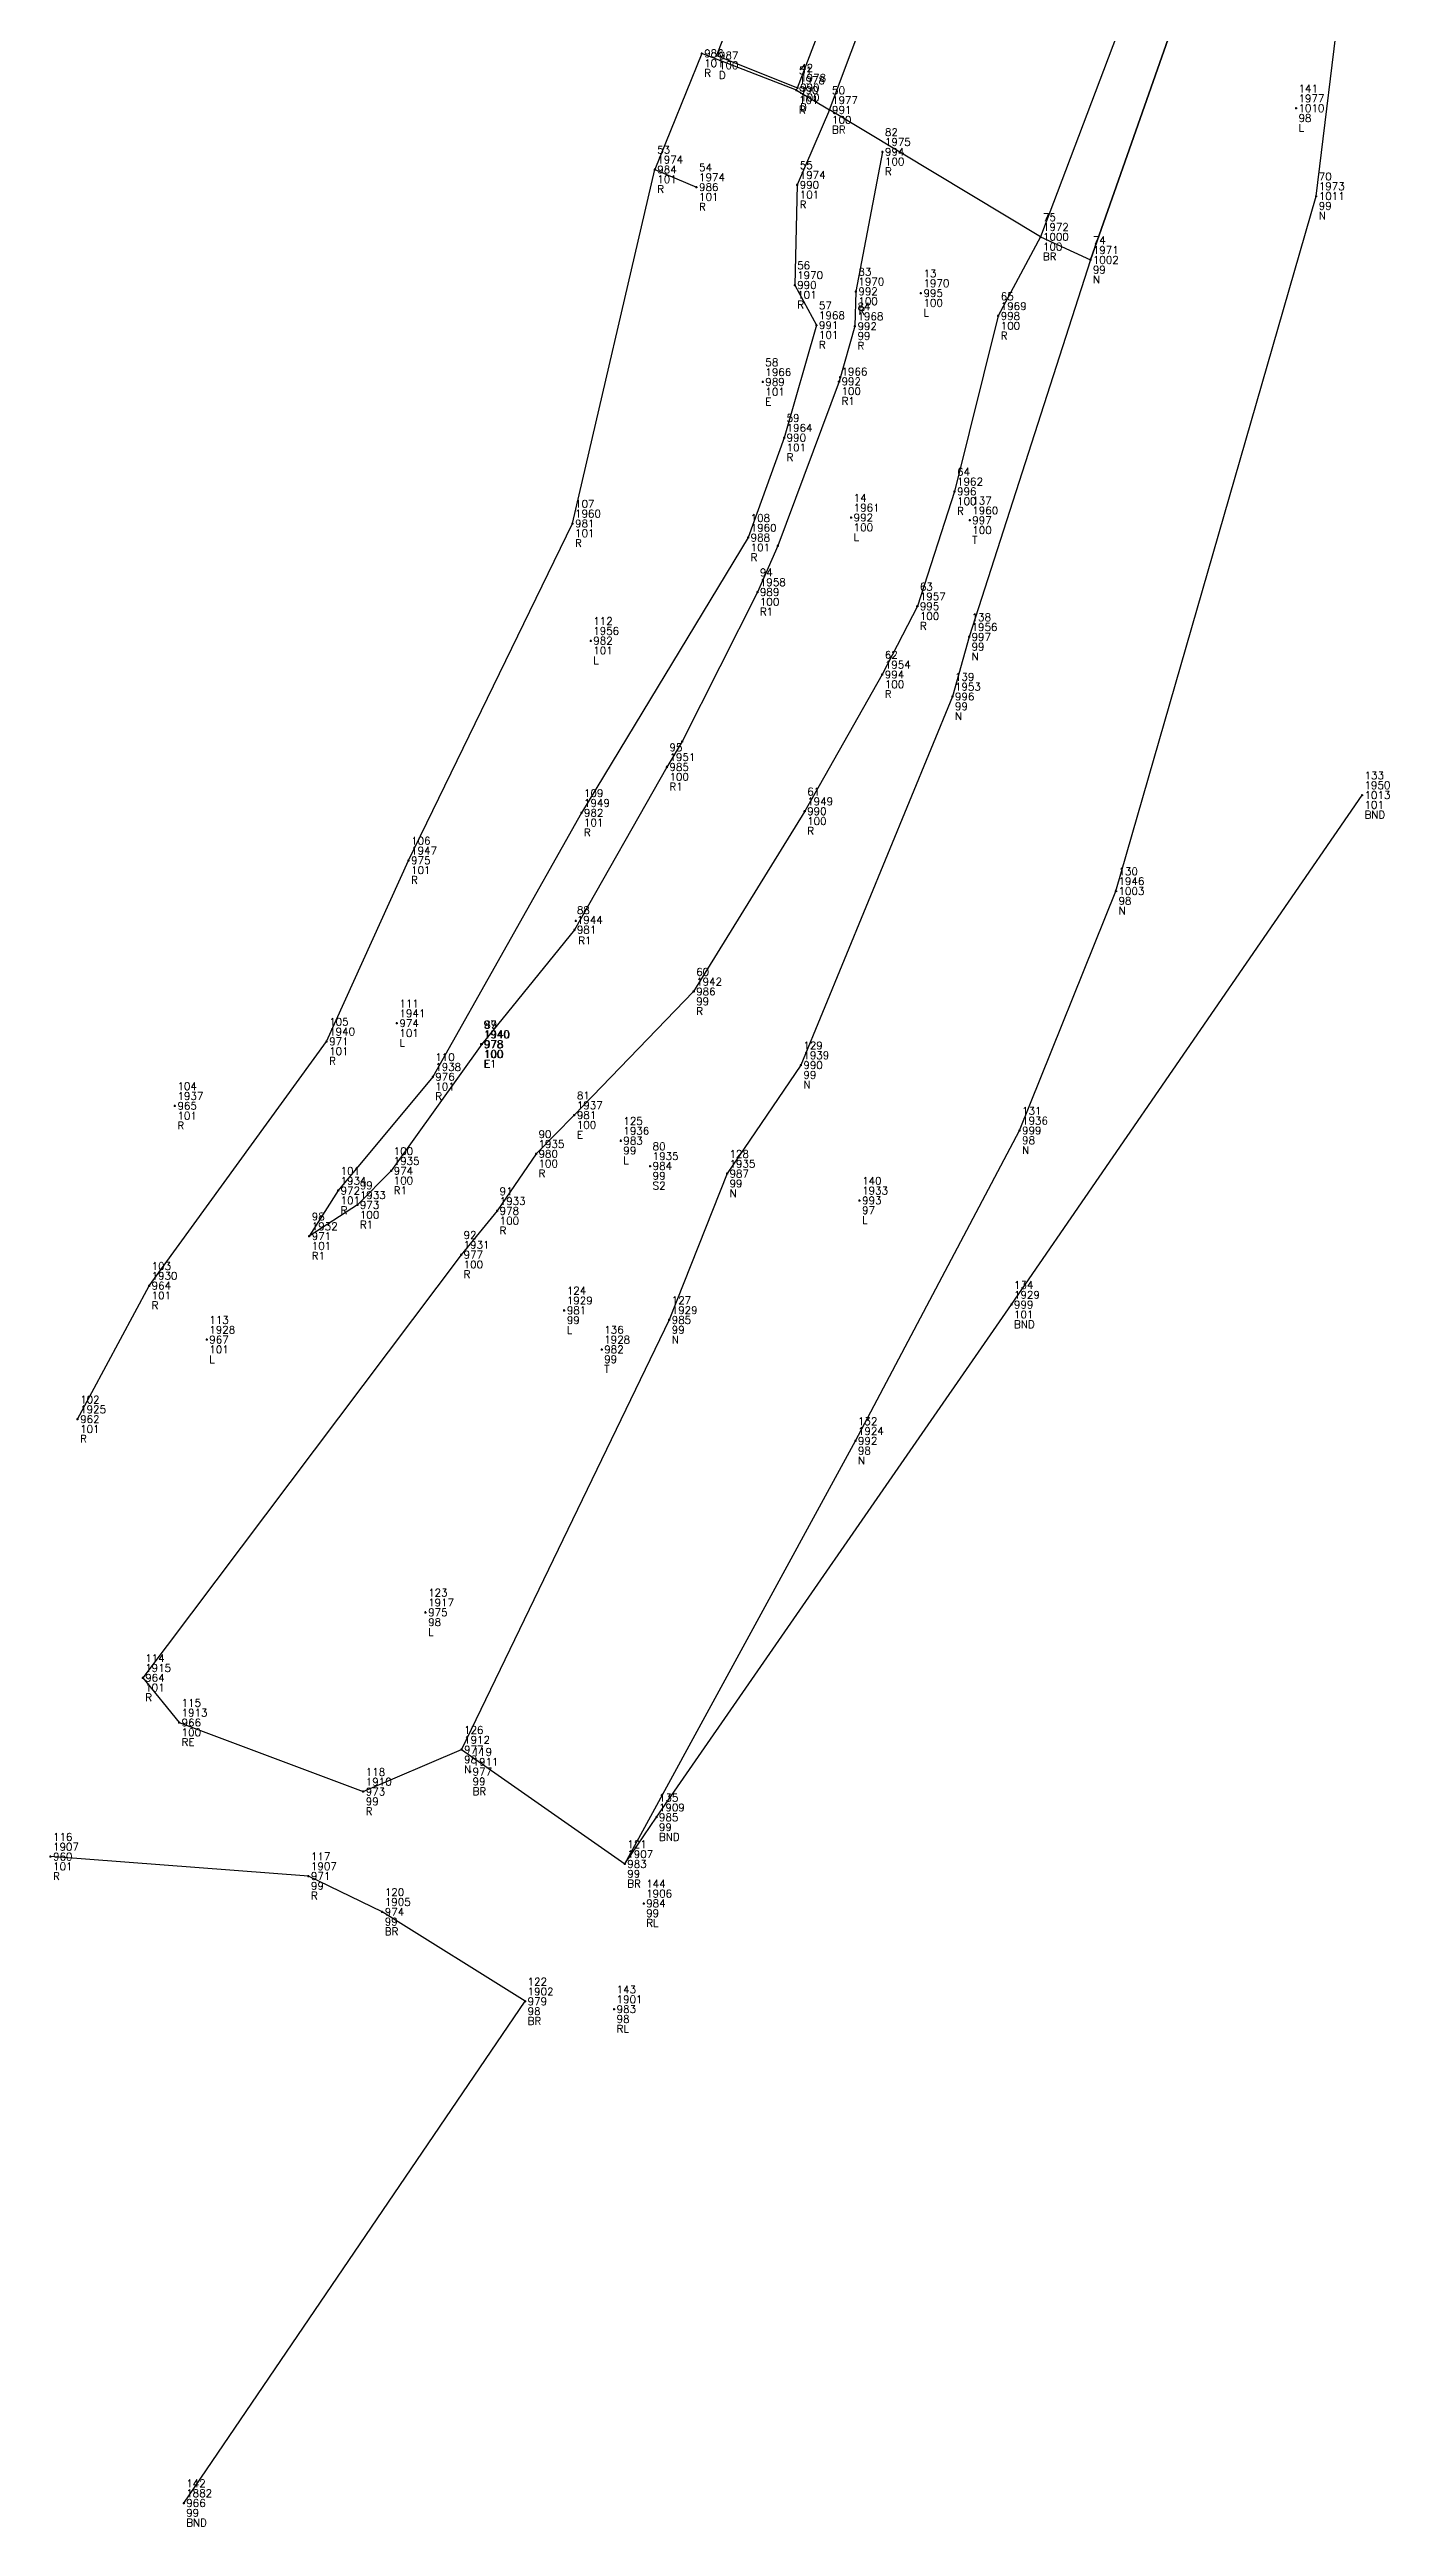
# Model space of a CAD drawing. Extents: x 960 to 1028, y 1881 to 2037.
# Drawn here: x 960.4 to 1013.7, y 1880.8 to 1979.2 of the extents above; entities that cross this region are included whole.
import ezdxf

# ---------------------------------------------------------------- set-up
doc = ezdxf.new("R2010")
doc.units = 0
doc.header["$MEASUREMENT"] = 0
doc.layers.get('0').update_dxf_attribs({"linetype": 'CONTINUOUS'})
for name, color, linetype in [('SPOTX', 2, 'CONTINUOUS'), ('STEXT', 5, 'CONTINUOUS'), ('STEXT1', 5, 'CONTINUOUS'), ('STEXT2', 5, 'CONTINUOUS'), ('STEXT3', 5, 'CONTINUOUS')]:
    doc.layers.add(name, color=color, linetype=linetype)
doc.styles.get("Standard").update_dxf_attribs({"font": 'txt.SHX', "bigfont": 'whgtxt.shx'})

# ---------------------------------------------------------------- blocks, each defined once
blk = doc.blocks.new('SPOTX')
for p, q in [((-0.5, 0), (0.5, 0)), ((0, -0.5), (0, 0.5))]:
    blk.add_line(p, q)

msp = doc.modelspace()

# ---------------------------------------------------------------- linework, layer by layer
at = {"color": 6}
for points in [[(999.074, 2000.996), (996.084, 2002.514), (986.931, 1978.956), (990.155, 1977.676), (999.074, 2000.996)], [(999.8, 1971.749), (1001.783, 1970.834), (1005.568, 1981.585), (1007.741, 1989.842), (1007.669, 1992.773), (1005.623, 1993.569)]]:
    msp.add_lwpolyline(points, dxfattribs=at)
at = {"color": 7}
for points in [[(1006.483, 1996.231), (1004.997, 1991.632), (1005.852, 1990.96), (1004.716, 1986.656), (1003.666, 1981.978), (999.8, 1971.749), (991.421, 1976.79), (994.049, 1983.794), (996.125, 1989.516), (997.864, 1996.1), (998.568, 1998.204), (1000.249, 2002.071)], [(993.523, 1975.13), (992.468, 1969.583), (992.433, 1968.202), (991.798, 1966.008)], [(961.551, 1924.781), (964.39, 1930.085), (971.443, 1939.789), (974.699, 1946.98), (981.212, 1960.364), (984.478, 1974.426)], [(991.798, 1966.008), (989.37, 1959.473), (988.555, 1957.64), (985.564, 1951.703), (984.962, 1950.69), (981.284, 1944.225), (977.607, 1939.678), (974.008, 1934.649), (972.664, 1933.292), (970.752, 1932.053)]]:
    msp.add_lwpolyline(points, dxfattribs=at)
at = {"color": 5}
msp.add_lwpolyline([(983.288, 1907.113), (992.449, 1923.92), (998.97, 1936.25), (1002.802, 1945.764), (1010.758, 1973.369), (1011.752, 1981.506), (1011.798, 1989.046), (1007.741, 1989.842), (1005.568, 1981.585), (1001.783, 1970.834), (996.964, 1955.858), (996.305, 1953.489), (990.283, 1938.848), (987.349, 1934.536), (985.052, 1928.724), (976.803, 1911.654)], dxfattribs=at)
at = {"color": 2}
msp.add_lwpolyline([(990.109, 1977.579), (986.343, 1979.037), (984.478, 1974.426), (986.138, 1973.725)], dxfattribs=at)
at = {"color": 7}
for points, elevation in [([(990.109, 1977.579), (991.421, 1976.79), (990.138, 1973.815), (990.037, 1969.837), (990.903, 1968.242), (989.615, 1963.772), (988.189, 1959.801), (981.567, 1948.869), (975.658, 1938.384), (971.897, 1933.862), (970.752, 1932.053)], 101.23), ([(999.8, 1971.749), (998.123, 1968.607), (996.389, 1961.638), (994.91, 1957.075), (993.517, 1954.364), (990.434, 1948.933), (986.024, 1941.77), (981.283, 1936.859), (979.761, 1935.323), (978.218, 1933.056), (976.786, 1931.317)], 99.693), ([(976.786, 1931.317), (964.136, 1914.509)], 99.693)]:
    msp.add_lwpolyline(points, dxfattribs=dict(at, elevation=elevation))
for points in [[(964.136, 1914.509), (965.582, 1912.731), (972.898, 1909.988), (976.803, 1911.654), (983.288, 1907.113), (984.544, 1908.966), (998.65, 1929.332), (1012.576, 1949.574)], [(965.765, 1881.725), (979.329, 1901.656), (973.654, 1905.213), (970.72, 1906.632), (960.475, 1907.406)]]:
    msp.add_lwpolyline(points)

# ---------------------------------------------------------------- block references
at = {"layer": 'SPOTX', "xscale": 0.08, "yscale": 0.08, "zscale": 0.08}
for p in [(986.343, 1979.037, 101.226), (986.931, 1978.956, 99.669), (990.109, 1977.579, 101.23), (990.155, 1977.676, 99.539), (991.421, 1976.79, 100.012), (1009.954, 1976.859, 98.315), (993.523, 1975.13, 99.938), (984.478, 1974.426, 101.196), (990.138, 1973.815, 101.461), (986.138, 1973.725, 101.458), (1010.758, 1973.369, 98.841), (999.8, 1971.749, 99.693), (1001.783, 1970.834, 98.512), (990.037, 1969.837, 101.459), (992.468, 1969.583, 99.524), (995.054, 1969.515, 99.797), (990.903, 1968.242, 101.238), (992.433, 1968.202, 99.495), (998.123, 1968.607, 99.732), (988.772, 1965.987, 101.485), (991.798, 1966.008, 99.884), (991.845, 1966.175, 99.481), (989.615, 1963.772, 101.453), (996.389, 1961.638, 99.743), (981.212, 1960.364, 101.042), (992.281, 1960.6, 99.676), (996.994, 1960.491, 99.876), (988.189, 1959.801, 101.141), (989.37, 1959.473, 99.291), (988.555, 1957.64, 99.676), (994.91, 1957.075, 99.633), (981.935, 1955.706, 101.185), (996.964, 1955.858, 98.857), (993.517, 1954.364, 99.566), (996.305, 1953.489, 98.7), (985.564, 1951.703, 99.193), (984.962, 1950.69, 99.597), (1012.576, 1949.574, 101.13), (981.567, 1948.869, 101.023), (990.434, 1948.933, 99.55), (974.699, 1946.98, 101.044), (1002.802, 1945.764, 97.867), (981.339, 1944.576, 99.655), (981.284, 1944.225, 99.221), (986.024, 1941.77, 99.401), (974.235, 1940.512, 100.924), (971.443, 1939.789, 100.763), (977.58, 1939.677, 100.184), (977.607, 1939.678, 99.796), (975.658, 1938.384, 100.883), (990.283, 1938.848, 98.566), (965.418, 1937.228, 100.688), (981.283, 1936.859, 99.69), (983.131, 1935.846, 98.969), (998.97, 1936.25, 98.019), (974.008, 1934.649, 100.245), (979.761, 1935.323, 99.798), (984.296, 1934.839, 98.912), (987.349, 1934.536, 98.693), (971.897, 1933.862, 100.927), (992.616, 1933.472, 97.432), (972.664, 1933.292, 100.41), (978.218, 1933.056, 99.953), (970.752, 1932.053, 100.779), (976.786, 1931.317, 100.153), (964.39, 1930.085, 100.933), (980.885, 1929.106, 98.652), (985.052, 1928.724, 98.5), (998.65, 1929.332, 100.775), (966.683, 1927.943, 101.04), (982.371, 1927.553, 98.852), (961.551, 1924.781, 100.962), (992.449, 1923.92, 97.762), (975.376, 1917.109, 98.493), (964.136, 1914.509, 100.854), (965.582, 1912.731, 100.253), (976.803, 1911.654, 98.388), (972.898, 1909.988, 98.835), (977.142, 1910.782, 98.503), (984.544, 1908.966, 99.138), (960.475, 1907.406, 100.637), (983.288, 1907.113, 98.714), (970.72, 1906.632, 98.988), (973.654, 1905.213, 98.517), (984.039, 1905.546, 98.73), (979.329, 1901.656, 98.381), (982.864, 1901.345, 98.444), (965.765, 1881.725, 98.898)]:
    msp.add_blockref('SPOTX', p, dxfattribs=at)

# ---------------------------------------------------------------- texts
at = {"layer": 'STEXT'}
for s, p in [('51', (990.209, 1978.209, 101.23)), ('42', (990.255, 1978.306, 99.539)), ('141', (1010.054, 1977.489, 98.315)), ('50', (991.521, 1977.42, 100.012)), ('82', (993.623, 1975.76, 99.938)), ('53', (984.578, 1975.056, 101.196)), ('54', (986.238, 1974.355, 101.458)), ('55', (990.238, 1974.445, 101.461)), ('70', (1010.858, 1973.999, 98.841)), ('75', (999.9, 1972.379, 99.693)), ('74', (1001.883, 1971.464, 98.512)), ('56', (990.137, 1970.467, 101.459)), ('83', (992.568, 1970.213, 99.524)), ('13', (995.154, 1970.145, 99.797)), ('57', (991.003, 1968.872, 101.238)), ('84', (992.533, 1968.832, 99.495)), ('65', (998.223, 1969.237, 99.732)), ('58', (988.872, 1966.617, 101.485)), ('59', (989.715, 1964.402, 101.453)), ('64', (996.489, 1962.268, 99.743)), ('107', (981.312, 1960.994, 101.042)), ('14', (992.381, 1961.23, 99.676)), ('137', (997.094, 1961.121, 99.876)), ('108', (988.289, 1960.431, 101.141)), ('94', (988.655, 1958.27, 99.676)), ('63', (995.01, 1957.705, 99.633)), ('112', (982.035, 1956.336, 101.185)), ('138', (997.064, 1956.488, 98.857)), ('62', (993.617, 1954.994, 99.566)), ('139', (996.405, 1954.119, 98.7)), ('95', (985.062, 1951.32, 99.597)), ('133', (1012.676, 1950.204, 101.13)), ('109', (981.667, 1949.499, 101.023)), ('61', (990.534, 1949.563, 99.55)), ('106', (974.799, 1947.61, 101.044)), ('130', (1002.902, 1946.394, 97.867)), ('88', (981.384, 1944.855, 99.221)), ('60', (986.124, 1942.4, 99.401)), ('111', (974.335, 1941.142, 100.924)), ('105', (971.543, 1940.419, 100.763)), ('97', (977.68, 1940.307, 100.184)), ('89', (977.707, 1940.308, 99.796)), ('129', (990.383, 1939.478, 98.566)), ('110', (975.758, 1939.014, 100.883)), ('104', (965.518, 1937.858, 100.688)), ('81', (981.383, 1937.489, 99.69)), ('125', (983.231, 1936.476, 98.969)), ('131', (999.07, 1936.88, 98.019)), ('100', (974.108, 1935.279, 100.245)), ('90', (979.861, 1935.953, 99.798)), ('80', (984.396, 1935.469, 98.912)), ('128', (987.449, 1935.166, 98.693)), ('101', (971.997, 1934.492, 100.927)), ('99', (972.764, 1933.922, 100.41)), ('91', (978.318, 1933.686, 99.953)), ('140', (992.716, 1934.102, 97.432)), ('98', (970.852, 1932.683, 100.779)), ('92', (976.886, 1931.947, 100.153)), ('103', (964.49, 1930.715, 100.933)), ('124', (980.985, 1929.736, 98.652)), ('127', (985.152, 1929.354, 98.5)), ('134', (998.75, 1929.962, 100.775)), ('113', (966.783, 1928.573, 101.04)), ('136', (982.471, 1928.183, 98.852)), ('102', (961.651, 1925.411, 100.962)), ('132', (992.549, 1924.55, 97.762)), ('123', (975.476, 1917.739, 98.493)), ('114', (964.236, 1915.139, 100.854)), ('115', (965.682, 1913.361, 100.253)), ('126', (976.903, 1912.284, 98.388)), ('118', (972.998, 1910.618, 98.835)), ('119', (977.242, 1911.412, 98.503)), ('135', (984.644, 1909.596, 99.138)), ('116', (960.575, 1908.036, 100.637)), ('121', (983.388, 1907.743, 98.714)), ('117', (970.82, 1907.262, 98.988)), ('120', (973.754, 1905.843, 98.517)), ('144', (984.139, 1906.176, 98.73)), ('122', (979.429, 1902.286, 98.381)), ('143', (982.964, 1901.975, 98.444)), ('142', (965.865, 1882.355, 98.898))]:
    msp.add_text(s, height=0.3, dxfattribs=at).set_placement(p)
at = {"layer": 'STEXT1'}
for s, p in [('R', (986.443, 1978.107, 101.226)), ('D', (987.031, 1978.026, 99.669)), ('R', (990.209, 1976.649, 101.23)), ('D', (990.255, 1976.746, 99.539)), ('BR', (991.521, 1975.86, 100.012)), ('L', (1010.054, 1975.929, 98.315)), ('R', (993.623, 1974.2, 99.938)), ('R', (984.578, 1973.496, 101.196)), ('R', (986.238, 1972.795, 101.458)), ('R', (990.238, 1972.885, 101.461)), ('N', (1010.858, 1972.439, 98.841)), ('BR', (999.9, 1970.819, 99.693)), ('N', (1001.883, 1969.904, 98.512)), ('R', (990.137, 1968.907, 101.459)), ('R', (992.568, 1968.653, 99.524)), ('L', (995.154, 1968.585, 99.797)), ('R', (998.223, 1967.677, 99.732)), ('R', (991.003, 1967.312, 101.238)), ('R', (992.533, 1967.272, 99.495)), ('E', (988.872, 1965.057, 101.485)), ('R1', (991.898, 1965.078, 99.884)), ('R', (989.715, 1962.842, 101.453)), ('R', (996.489, 1960.708, 99.743)), ('R', (981.312, 1959.434, 101.042)), ('R', (988.289, 1958.871, 101.141)), ('L', (992.381, 1959.67, 99.676)), ('T', (997.094, 1959.561, 99.876)), ('R1', (988.655, 1956.71, 99.676)), ('R', (995.01, 1956.145, 99.633)), ('N', (997.064, 1954.928, 98.857)), ('L', (982.035, 1954.776, 101.185)), ('R', (993.617, 1953.434, 99.566)), ('N', (996.405, 1952.559, 98.7)), ('R1', (985.062, 1949.76, 99.597)), ('R', (990.534, 1948.003, 99.55)), ('BND', (1012.676, 1948.644, 101.13)), ('R', (981.667, 1947.939, 101.023)), ('R', (974.799, 1946.05, 101.044)), ('N', (1002.902, 1944.834, 97.867)), ('R1', (981.439, 1943.646, 99.655)), ('R', (986.124, 1940.84, 99.401)), ('L', (974.335, 1939.582, 100.924)), ('R', (971.543, 1938.859, 100.763)), ('E1', (977.68, 1938.747, 100.184)), ('E', (977.707, 1938.748, 99.796)), ('R', (975.758, 1937.454, 100.883)), ('N', (990.383, 1937.918, 98.566)), ('R', (965.518, 1936.298, 100.688)), ('E', (981.383, 1935.929, 99.69)), ('N', (999.07, 1935.32, 98.019)), ('R', (979.861, 1934.393, 99.798)), ('L', (983.231, 1934.916, 98.969)), ('R1', (974.108, 1933.719, 100.245)), ('S2', (984.396, 1933.909, 98.912)), ('N', (987.449, 1933.606, 98.693)), ('R', (971.997, 1932.932, 100.927)), ('R1', (972.764, 1932.362, 100.41)), ('L', (992.716, 1932.542, 97.432)), ('R', (978.318, 1932.126, 99.953)), ('R1', (970.852, 1931.123, 100.779)), ('R', (976.886, 1930.387, 100.153)), ('R', (964.49, 1929.155, 100.933)), ('BND', (998.75, 1928.402, 100.775)), ('L', (980.985, 1928.176, 98.652)), ('N', (985.152, 1927.794, 98.5)), ('L', (966.783, 1927.013, 101.04)), ('T', (982.471, 1926.623, 98.852)), ('R', (961.651, 1923.851, 100.962)), ('N', (992.549, 1922.99, 97.762)), ('L', (975.476, 1916.179, 98.493)), ('R', (964.236, 1913.579, 100.854)), ('RE', (965.682, 1911.801, 100.253)), ('N', (976.903, 1910.724, 98.388)), ('BR', (977.242, 1909.852, 98.503)), ('R', (972.998, 1909.058, 98.835)), ('BND', (984.644, 1908.036, 99.138)), ('R', (960.575, 1906.476, 100.637)), ('R', (970.82, 1905.702, 98.988)), ('BR', (983.388, 1906.183, 98.714)), ('BR', (973.754, 1904.283, 98.517)), ('RL', (984.139, 1904.616, 98.73)), ('BR', (979.429, 1900.726, 98.381)), ('RL', (982.964, 1900.415, 98.444)), ('BND', (965.865, 1880.795, 98.898))]:
    msp.add_text(s, height=0.3, dxfattribs=at).set_placement(p)
at = {"layer": 'STEXT2'}
for s, p in [('986', (986.443, 1978.887, 101.226)), ('987', (987.031, 1978.806, 99.669)), ('1978', (990.209, 1977.819, 101.23)), ('990', (990.255, 1977.526, 99.539)), ('1978', (990.255, 1977.916, 99.539)), ('990', (990.209, 1977.429, 101.23)), ('991', (991.521, 1976.64, 100.012)), ('1977', (991.521, 1977.03, 100.012)), ('1977', (1010.054, 1977.099, 98.315)), ('1010', (1010.054, 1976.709, 98.315)), ('1974', (984.578, 1974.666, 101.196)), ('994', (993.623, 1974.98, 99.938)), ('1975', (993.623, 1975.37, 99.938)), ('984', (984.578, 1974.276, 101.196)), ('986', (986.238, 1973.575, 101.458)), ('1974', (986.238, 1973.965, 101.458)), ('990', (990.238, 1973.665, 101.461)), ('1974', (990.238, 1974.055, 101.461)), ('1973', (1010.858, 1973.609, 98.841)), ('1011', (1010.858, 1973.219, 98.841)), ('1972', (999.9, 1971.989, 99.693)), ('1000', (999.9, 1971.599, 99.693)), ('1971', (1001.883, 1971.074, 98.512)), ('1002', (1001.883, 1970.684, 98.512)), ('990', (990.137, 1969.687, 101.459)), ('1970', (990.137, 1970.077, 101.459)), ('1970', (992.568, 1969.823, 99.524)), ('1970', (995.154, 1969.755, 99.797)), ('992', (992.568, 1969.433, 99.524)), ('995', (995.154, 1969.365, 99.797)), ('1969', (998.223, 1968.847, 99.732)), ('991', (991.003, 1968.092, 101.238)), ('1968', (991.003, 1968.482, 101.238)), ('992', (992.533, 1968.052, 99.495)), ('1968', (992.533, 1968.442, 99.495)), ('998', (998.223, 1968.457, 99.732)), ('989', (988.872, 1965.837, 101.485)), ('1966', (988.872, 1966.227, 101.485)), ('992', (991.898, 1965.858, 99.884)), ('1966', (991.898, 1966.248, 99.884)), ('1964', (989.715, 1964.012, 101.453)), ('990', (989.715, 1963.622, 101.453)), ('1962', (996.489, 1961.878, 99.743)), ('1961', (992.381, 1960.84, 99.676)), ('996', (996.489, 1961.488, 99.743)), ('981', (981.312, 1960.214, 101.042)), ('1960', (981.312, 1960.604, 101.042)), ('1960', (988.289, 1960.041, 101.141)), ('992', (992.381, 1960.45, 99.676)), ('997', (997.094, 1960.341, 99.876)), ('1960', (997.094, 1960.731, 99.876)), ('988', (988.289, 1959.651, 101.141)), ('1958', (988.655, 1957.88, 99.676)), ('989', (988.655, 1957.49, 99.676)), ('995', (995.01, 1956.925, 99.633)), ('1957', (995.01, 1957.315, 99.633)), ('1956', (982.035, 1955.946, 101.185)), ('1956', (997.064, 1956.098, 98.857)), ('982', (982.035, 1955.556, 101.185)), ('997', (997.064, 1955.708, 98.857)), ('994', (993.617, 1954.214, 99.566)), ('1954', (993.617, 1954.604, 99.566)), ('996', (996.405, 1953.339, 98.7)), ('1953', (996.405, 1953.729, 98.7)), ('1951', (985.062, 1950.93, 99.597)), ('985', (985.062, 1950.54, 99.597)), ('1949', (981.667, 1949.109, 101.023)), ('1949', (990.534, 1949.173, 99.55)), ('1950', (1012.676, 1949.814, 101.13)), ('1013', (1012.676, 1949.424, 101.13)), ('982', (981.667, 1948.719, 101.023)), ('990', (990.534, 1948.783, 99.55)), ('1947', (974.799, 1947.22, 101.044)), ('975', (974.799, 1946.83, 101.044)), ('1946', (1002.902, 1946.004, 97.867)), ('1003', (1002.902, 1945.614, 97.867)), ('981', (981.384, 1944.075, 99.221)), ('1944', (981.384, 1944.465, 99.221)), ('986', (986.124, 1941.62, 99.401)), ('1942', (986.124, 1942.01, 99.401)), ('974', (974.335, 1940.362, 100.924)), ('1941', (974.335, 1940.752, 100.924)), ('971', (971.543, 1939.639, 100.763)), ('1940', (971.543, 1940.029, 100.763)), ('978', (977.68, 1939.527, 100.184)), ('978', (977.707, 1939.528, 99.796)), ('1940', (977.68, 1939.917, 100.184)), ('1940', (977.707, 1939.918, 99.796)), ('976', (975.758, 1938.234, 100.883)), ('1938', (975.758, 1938.624, 100.883)), ('990', (990.383, 1938.698, 98.566)), ('1939', (990.383, 1939.088, 98.566)), ('1937', (965.518, 1937.468, 100.688)), ('965', (965.518, 1937.078, 100.688)), ('981', (981.383, 1936.709, 99.69)), ('1937', (981.383, 1937.099, 99.69)), ('1936', (999.07, 1936.49, 98.019)), ('980', (979.861, 1935.173, 99.798)), ('1935', (979.861, 1935.563, 99.798)), ('983', (983.231, 1935.696, 98.969)), ('1936', (983.231, 1936.086, 98.969)), ('999', (999.07, 1936.1, 98.019)), ('974', (974.108, 1934.499, 100.245)), ('1935', (974.108, 1934.889, 100.245)), ('984', (984.396, 1934.689, 98.912)), ('1935', (984.396, 1935.079, 98.912)), ('987', (987.449, 1934.386, 98.693)), ('1935', (987.449, 1934.776, 98.693)), ('972', (971.997, 1933.712, 100.927)), ('1934', (971.997, 1934.102, 100.927)), ('1933', (972.764, 1933.532, 100.41)), ('1933', (978.318, 1933.296, 99.953)), ('993', (992.716, 1933.322, 97.432)), ('1933', (992.716, 1933.712, 97.432)), ('1932', (970.852, 1932.293, 100.779)), ('973', (972.764, 1933.142, 100.41)), ('978', (978.318, 1932.906, 99.953)), ('971', (970.852, 1931.903, 100.779)), ('1931', (976.886, 1931.557, 100.153)), ('1930', (964.49, 1930.325, 100.933)), ('977', (976.886, 1931.167, 100.153)), ('964', (964.49, 1929.935, 100.933)), ('1929', (980.985, 1929.346, 98.652)), ('1929', (998.75, 1929.572, 100.775)), ('981', (980.985, 1928.956, 98.652)), ('985', (985.152, 1928.574, 98.5)), ('1929', (985.152, 1928.964, 98.5)), ('999', (998.75, 1929.182, 100.775)), ('967', (966.783, 1927.793, 101.04)), ('1928', (966.783, 1928.183, 101.04)), ('982', (982.471, 1927.403, 98.852)), ('1928', (982.471, 1927.793, 98.852)), ('962', (961.651, 1924.631, 100.962)), ('1925', (961.651, 1925.021, 100.962)), ('992', (992.549, 1923.77, 97.762)), ('1924', (992.549, 1924.16, 97.762)), ('975', (975.476, 1916.959, 98.493)), ('1917', (975.476, 1917.349, 98.493)), ('1915', (964.236, 1914.749, 100.854)), ('964', (964.236, 1914.359, 100.854)), ('966', (965.682, 1912.581, 100.253)), ('1913', (965.682, 1912.971, 100.253)), ('1912', (976.903, 1911.894, 98.388)), ('977', (976.903, 1911.504, 98.388)), ('977', (977.242, 1910.632, 98.503)), ('1911', (977.242, 1911.022, 98.503)), ('973', (972.998, 1909.838, 98.835)), ('1910', (972.998, 1910.228, 98.835)), ('985', (984.644, 1908.816, 99.138)), ('1909', (984.644, 1909.206, 99.138)), ('1907', (960.575, 1907.646, 100.637)), ('960', (960.575, 1907.256, 100.637)), ('1907', (970.82, 1906.872, 98.988)), ('983', (983.388, 1906.963, 98.714)), ('1907', (983.388, 1907.353, 98.714)), ('971', (970.82, 1906.482, 98.988)), ('1906', (984.139, 1905.786, 98.73)), ('974', (973.754, 1905.063, 98.517)), ('1905', (973.754, 1905.453, 98.517)), ('984', (984.139, 1905.396, 98.73)), ('1902', (979.429, 1901.896, 98.381)), ('979', (979.429, 1901.506, 98.381)), ('983', (982.964, 1901.195, 98.444)), ('1901', (982.964, 1901.585, 98.444)), ('966', (965.865, 1881.575, 98.898)), ('1882', (965.865, 1881.965, 98.898))]:
    msp.add_text(s, height=0.3, dxfattribs=at).set_placement(p)
at = {"layer": 'STEXT3'}
for s, p in [('101', (986.443, 1978.497, 101.226)), ('100', (987.031, 1978.416, 99.669)), ('101', (990.209, 1977.039, 101.23)), ('100', (990.255, 1977.136, 99.539)), ('100', (991.521, 1976.25, 100.012)), ('98', (1010.054, 1976.319, 98.315)), ('100', (993.623, 1974.59, 99.938)), ('101', (984.578, 1973.886, 101.196)), ('101', (986.238, 1973.185, 101.458)), ('101', (990.238, 1973.275, 101.461)), ('99', (1010.858, 1972.829, 98.841)), ('100', (999.9, 1971.209, 99.693)), ('99', (1001.883, 1970.294, 98.512)), ('101', (990.137, 1969.297, 101.459)), ('100', (992.568, 1969.043, 99.524)), ('100', (995.154, 1968.975, 99.797)), ('101', (991.003, 1967.702, 101.238)), ('99', (992.533, 1967.662, 99.495)), ('100', (998.223, 1968.067, 99.732)), ('101', (988.872, 1965.447, 101.485)), ('100', (991.898, 1965.468, 99.884)), ('101', (989.715, 1963.232, 101.453)), ('100', (996.489, 1961.098, 99.743)), ('101', (981.312, 1959.824, 101.042)), ('100', (992.381, 1960.06, 99.676)), ('100', (997.094, 1959.951, 99.876)), ('101', (988.289, 1959.261, 101.141)), ('100', (988.655, 1957.1, 99.676)), ('100', (995.01, 1956.535, 99.633)), ('101', (982.035, 1955.166, 101.185)), ('99', (997.064, 1955.318, 98.857)), ('100', (993.617, 1953.824, 99.566)), ('99', (996.405, 1952.949, 98.7)), ('100', (985.062, 1950.15, 99.597)), ('101', (1012.676, 1949.034, 101.13)), ('101', (981.667, 1948.329, 101.023)), ('100', (990.534, 1948.393, 99.55)), ('101', (974.799, 1946.44, 101.044)), ('98', (1002.902, 1945.224, 97.867)), ('99', (986.124, 1941.23, 99.401)), ('101', (971.543, 1939.249, 100.763)), ('101', (974.335, 1939.972, 100.924)), ('100', (977.68, 1939.137, 100.184)), ('100', (977.707, 1939.138, 99.796)), ('99', (990.383, 1938.308, 98.566)), ('101', (975.758, 1937.844, 100.883)), ('101', (965.518, 1936.688, 100.688)), ('100', (981.383, 1936.319, 99.69)), ('99', (983.231, 1935.306, 98.969)), ('98', (999.07, 1935.71, 98.019)), ('100', (979.861, 1934.783, 99.798)), ('99', (984.396, 1934.299, 98.912)), ('101', (971.997, 1933.322, 100.927)), ('100', (974.108, 1934.109, 100.245)), ('99', (987.449, 1933.996, 98.693)), ('100', (972.764, 1932.752, 100.41)), ('100', (978.318, 1932.516, 99.953)), ('97', (992.716, 1932.932, 97.432)), ('101', (970.852, 1931.513, 100.779)), ('100', (976.886, 1930.777, 100.153)), ('101', (964.49, 1929.545, 100.933)), ('99', (980.985, 1928.566, 98.652)), ('101', (998.75, 1928.792, 100.775)), ('101', (966.783, 1927.403, 101.04)), ('99', (985.152, 1928.184, 98.5)), ('99', (982.471, 1927.013, 98.852)), ('101', (961.651, 1924.241, 100.962)), ('98', (992.549, 1923.38, 97.762)), ('98', (975.476, 1916.569, 98.493)), ('101', (964.236, 1913.969, 100.854)), ('100', (965.682, 1912.191, 100.253)), ('98', (976.903, 1911.114, 98.388)), ('99', (977.242, 1910.242, 98.503)), ('99', (972.998, 1909.448, 98.835)), ('99', (984.644, 1908.426, 99.138)), ('101', (960.575, 1906.866, 100.637)), ('99', (970.82, 1906.092, 98.988)), ('99', (983.388, 1906.573, 98.714)), ('99', (973.754, 1904.673, 98.517)), ('99', (984.139, 1905.006, 98.73)), ('98', (979.429, 1901.116, 98.381)), ('98', (982.964, 1900.805, 98.444)), ('99', (965.865, 1881.185, 98.898))]:
    msp.add_text(s, height=0.3, dxfattribs=at).set_placement(p)

doc.saveas('drawing.dxf')
